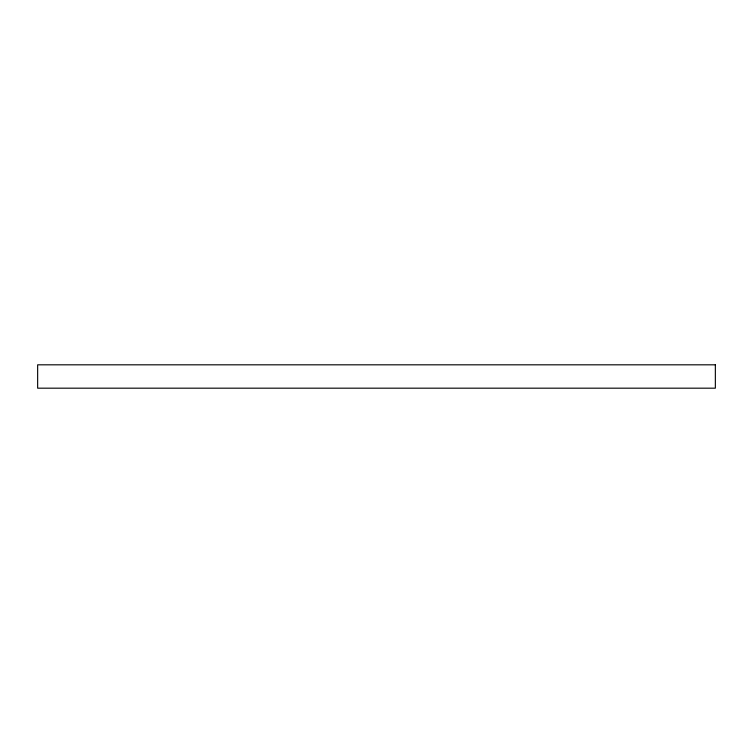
<?xml version="1.0" encoding="UTF-8"?>
<svg xmlns="http://www.w3.org/2000/svg" width="753" height="753" viewBox="0 0 753 753"><rect width="100%" height="100%" fill="white"/><g stroke="black" fill="none" stroke-linecap="round" stroke-linejoin="round"><path stroke-width="1.13" d="M715.35 364.819L37.65 364.819L37.65 388.181L715.35 388.181L715.35 364.819"/></g></svg>
